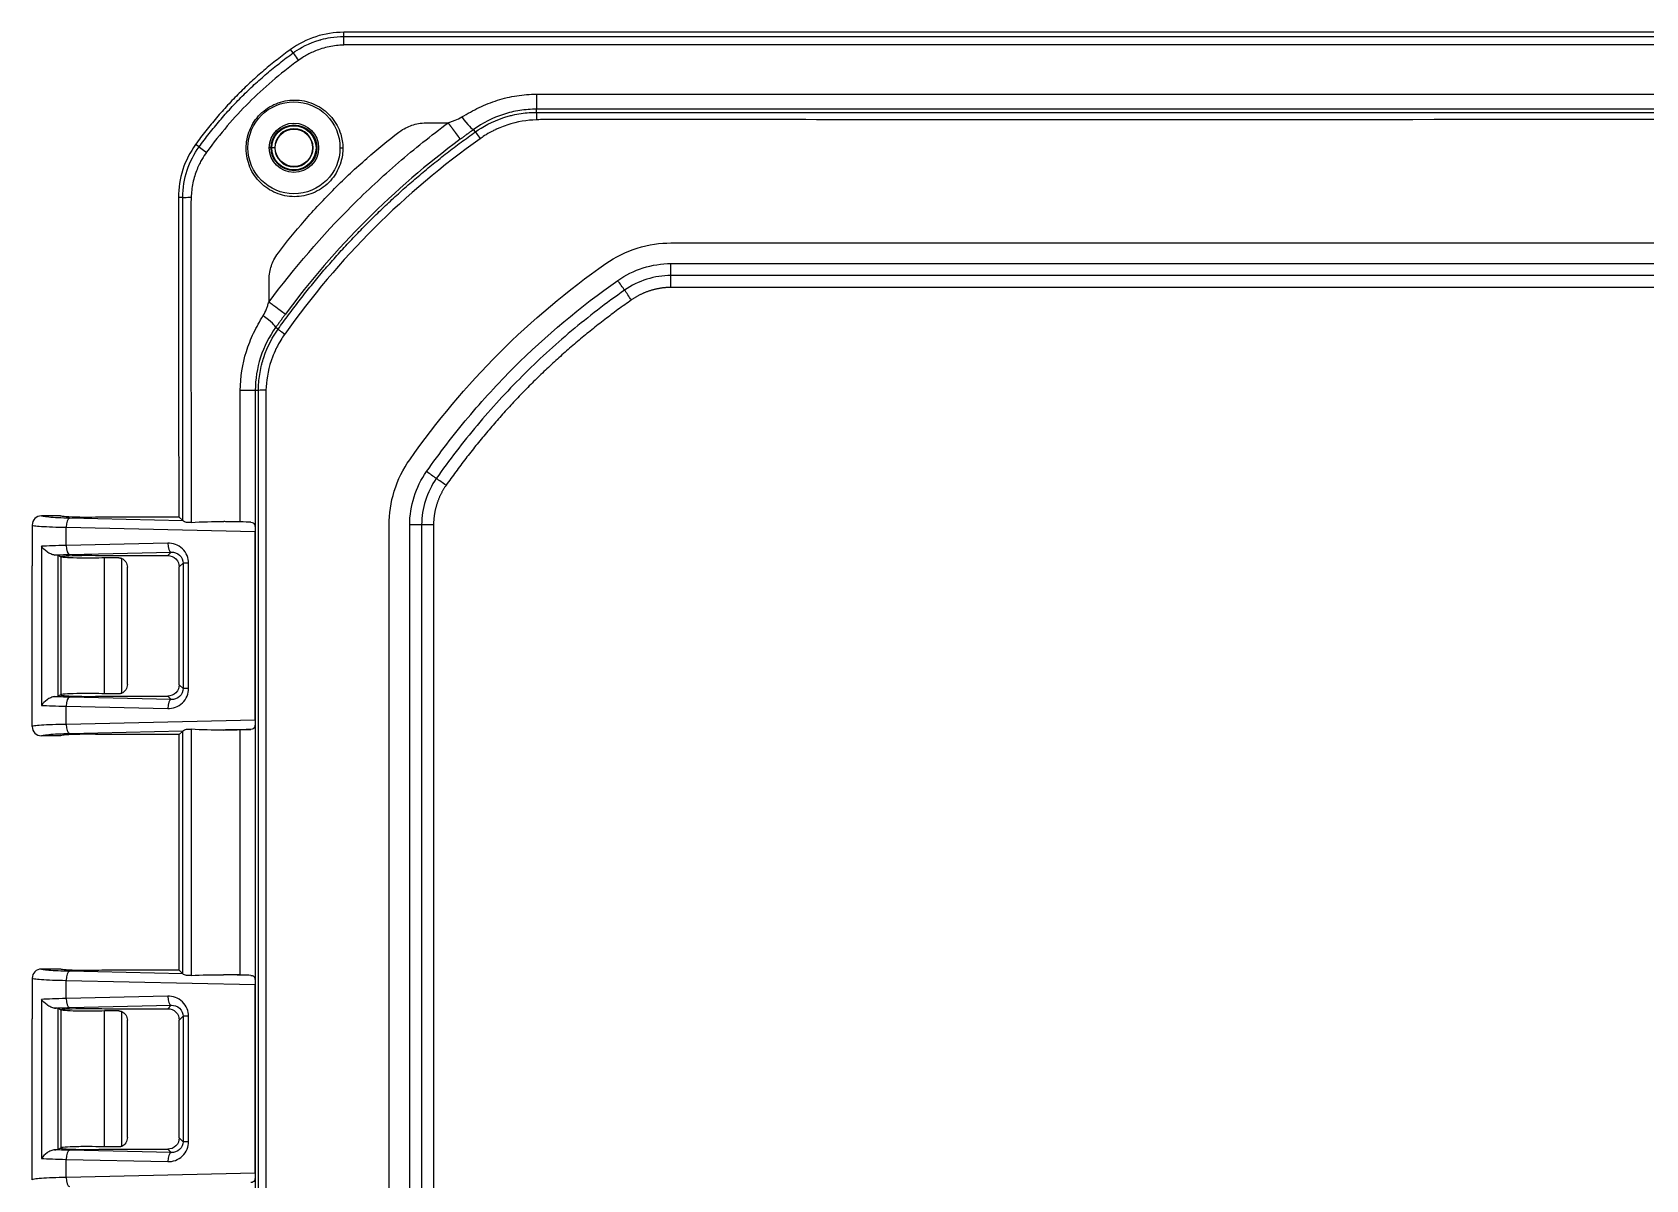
# Model space of a CAD drawing. Header units: millimetres. Extents: x 8 to 411, y -151 to 287.
# Drawn here: x 7.8 to 188.7, y 158.5 to 287.2 of the extents above; entities that cross this region are included whole.
import ezdxf

# ---------------------------------------------------------------- set-up
doc = ezdxf.new("R2010")
doc.units = ezdxf.units.MM
doc.layers.add('ProjItem', color=7, linetype='CONTINUOUS')

msp = doc.modelspace()

# ---------------------------------------------------------------- linework, layer by layer
at = {"layer": 'ProjItem'}
for p, q in [((392.776, 287.174), (42.7406, 287.174)), ((42.7406, 286.689), (42.7406, 287.174)), ((37.0653, 284.855), (36.7837, 285.244)), ((52.0129, 277.014), (54.4502, 277.014)), ((64.3744, 278.195), (64.3744, 278.554)), ((57.5023, 276.003), (57.3103, 276.273)), ((26.529, 274.319), (26.1398, 274.6)), ((24.2103, 268.643), (24.2103, 239.676)), ((24.6948, 268.643), (24.2103, 268.643)), ((79.4374, 263.553), (217.758, 263.553)), ((79.4374, 261.24), (356.079, 261.24)), ((34.3703, 256.934), (34.3703, 259.371)), ((356.079, 259.902), (79.4374, 259.902)), ((356.079, 258.564), (79.4374, 258.564)), ((35.3812, 253.882), (35.1112, 254.074)), ((33.1886, 247.01), (32.8298, 247.01)), ((24.2103, 239.676), (24.2968, 239.531)), ((24.2968, 232.818), (24.2968, 239.531)), ((7.82732, 231.927), (7.82732, 227.355)), ((11.0023, 232.945), (8.84359, 232.945)), ((11.6188, 231.676), (32.8243, 231.204)), ((11.6188, 229.641), (11.6188, 231.676)), ((24.712, 232.408), (12.0158, 232.691)), ((24.2968, 232.818), (15.9125, 232.818)), ((24.6948, 232.42), (24.2968, 232.818)), ((32.3273, 232.239), (29.3134, 232.306)), ((47.8313, 68.2256), (47.8313, 231.947)), ((50.1442, 68.2256), (50.1442, 231.947)), ((51.4822, 231.947), (51.4822, 68.2256)), ((52.8202, 231.947), (52.8202, 68.2256)), ((23.0126, 229.895), (11.6188, 229.641)), ((8.87275, 229.541), (8.87275, 211.71)), ((10.9907, 228.373), (10.7302, 228.529)), ((10.7302, 212.723), (10.7302, 228.529)), ((10.9907, 228.373), (11.0023, 228.373)), ((11.0139, 228.359), (10.9907, 228.373)), ((11.0139, 228.359), (11.0139, 212.893)), ((12.0158, 228.627), (23.4096, 228.88)), ((15.9125, 228.499), (23.0286, 228.499)), ((15.9125, 213.005), (15.9125, 228.246)), ((17.5268, 228.246), (15.9125, 228.246)), ((17.8515, 213.058), (17.8515, 228.193)), ((23.4096, 228.88), (23.0286, 228.499)), ((7.82732, 213.896), (7.82732, 227.355)), ((18.4865, 214.051), (18.4865, 227.2)), ((24.2968, 227.231), (24.7298, 227.664)), ((24.2968, 214.02), (24.2968, 227.231)), ((24.7298, 227.664), (24.7298, 213.587)), ((25.3474, 213.587), (25.3474, 227.664)), ((7.82732, 209.324), (7.82732, 213.896)), ((24.2968, 214.02), (24.7298, 213.587)), ((10.9907, 212.879), (10.7302, 212.723)), ((11.0139, 212.893), (10.9907, 212.879)), ((10.9907, 212.879), (11.0023, 212.879)), ((23.4096, 212.371), (12.0158, 212.625)), ((17.5268, 213.005), (15.9125, 213.005)), ((15.9125, 212.752), (23.0286, 212.752)), ((23.0286, 212.752), (23.4096, 212.371)), ((11.6188, 211.61), (23.0126, 211.357)), ((11.6188, 209.575), (11.6188, 211.61)), ((32.8248, 210.047), (11.6188, 209.575)), ((11.0023, 208.307), (8.84359, 208.307)), ((12.0158, 208.561), (24.7121, 208.843)), ((24.2968, 208.433), (15.9125, 208.433)), ((24.6948, 208.831), (24.2968, 208.433)), ((24.2968, 182.018), (24.2968, 208.433)), ((29.2506, 208.944), (32.3426, 209.013)), ((7.82732, 181.127), (7.82732, 176.555)), ((11.0023, 182.145), (8.84359, 182.145)), ((24.7121, 181.608), (12.0158, 181.891)), ((24.2968, 182.018), (15.9125, 182.018)), ((24.6948, 181.62), (24.2968, 182.018)), ((32.3438, 181.438), (29.2479, 181.507)), ((11.6188, 180.876), (32.8248, 180.404)), ((11.6188, 178.841), (11.6188, 180.876)), ((23.0126, 179.095), (11.6188, 178.841)), ((8.87275, 178.741), (8.87275, 160.91)), ((10.9907, 177.573), (10.7302, 177.729)), ((10.7302, 161.923), (10.7302, 177.729)), ((10.9907, 177.573), (11.0023, 177.573)), ((11.0139, 177.559), (10.9907, 177.573)), ((11.0139, 177.559), (11.0139, 162.093)), ((12.0158, 177.827), (23.4096, 178.08)), ((15.9125, 177.699), (23.0286, 177.699)), ((15.9125, 162.205), (15.9125, 177.446)), ((17.5268, 177.446), (15.9125, 177.446)), ((17.8515, 162.258), (17.8515, 177.393)), ((23.4096, 178.08), (23.0286, 177.699)), ((7.82732, 163.096), (7.82732, 176.555)), ((18.4865, 163.251), (18.4865, 176.4)), ((24.2968, 176.431), (24.7298, 176.864)), ((24.2968, 163.22), (24.2968, 176.431)), ((24.7298, 176.864), (24.7298, 162.787)), ((25.3474, 162.787), (25.3474, 176.864)), ((7.82732, 158.524), (7.82732, 163.096)), ((24.2968, 163.22), (24.7298, 162.787)), ((10.9907, 162.079), (10.7302, 161.923)), ((11.0139, 162.093), (10.9907, 162.079)), ((10.9907, 162.079), (11.0023, 162.079)), ((23.4096, 161.571), (12.0158, 161.825)), ((17.5268, 162.205), (15.9125, 162.205)), ((15.9125, 161.952), (23.0286, 161.952)), ((23.0286, 161.952), (23.4096, 161.571)), ((11.6188, 160.81), (23.0126, 160.557)), ((11.6188, 158.775), (11.6188, 160.81)), ((32.8246, 159.247), (11.6188, 158.775))]:
    msp.add_line(p, q, dxfattribs=at)
for radius in [5.15874, 2.76698, 2.56698, 2.4765, 2.0955]:
    msp.add_circle((37.1643, 274.22), radius, dxfattribs=at)
for centre, radius, start, end in [((42.7406, 277.014), 10.16, 90, 125.895), ((37.1643, 274.22), 2.14421, 0, 180), ((34.3703, 268.643), 10.16, 144.105, 180), ((37.1643, 274.22), 2.14421, 180, 0)]:
    msp.add_arc(centre, radius, start, end, dxfattribs=at)
for centre, major_axis, ratio, start_param, end_param in [((64.3744, 280.839), (-0.0001, 2.286), 0.00129019, 1.83901, 3.10669), ((55.9857, 278.134), (-1.33322, 1.85696), 0.119669, 1.73422, 3.10643), ((33.2498, 255.398), (-1.85697, 1.33322), 0.119602, -3.10643, -1.73416), ((30.5452, 247.01), (2.286, -0.00011), 0.00132786, 0.0349066, 1.30254), ((12.0158, 231.676), (-0.0226, -1.01575), 0.390649, 3.19848, 4.72108), ((23.4096, 229.895), (0.0226, -1.01575), 0.390649, 4.7037, 6.2263), ((12.0158, 229.641), (0.0226, -1.01575), 0.390649, 4.7037, 6.2263), ((12.0158, 211.61), (-0.0226, -1.01575), 0.390649, 3.19848, 4.72108), ((23.4096, 211.357), (-0.0226, -1.01575), 0.390649, 3.19848, 4.72108), ((12.0158, 209.575), (0.0226, -1.01575), 0.390649, 4.7037, 6.2263), ((12.0158, 180.876), (-0.0226, -1.01575), 0.390649, 3.19848, 4.72108), ((23.4096, 179.095), (0.0226, -1.01575), 0.390649, 4.7037, 6.2263), ((12.0158, 178.841), (0.0226, -1.01575), 0.390649, 4.7037, 6.2263), ((12.0158, 160.81), (-0.0226, -1.01575), 0.390649, 3.19848, 4.72108), ((23.4096, 160.557), (-0.0226, -1.01575), 0.390649, 3.19848, 4.72108), ((12.0158, 158.775), (0.0226, -1.01575), 0.390649, 4.7037, 6.2263)]:
    msp.add_ellipse(centre, major_axis=major_axis, ratio=ratio, start_param=start_param, end_param=end_param, dxfattribs=at)
for points, degree, knots in [([(37.0653, 284.855), (37.5913, 285.232), (38.416, 285.764), (39.6319, 286.179), (39.7837, 286.231), (39.9415, 286.28), (40.1052, 286.326), (40.1258, 286.332), (40.1464, 286.337), (40.1669, 286.343), (40.1858, 286.348), (40.2022, 286.353), (40.2161, 286.357), (40.5616, 286.449), (40.9068, 286.522), (41.2519, 286.576), (41.7542, 286.653), (42.2505, 286.69), (42.7406, 286.689)], 3, [0, 0, 0, 0, 0.5, 0.5, 0.5, 0.5625, 0.5625, 0.5625, 0.570312, 0.570312, 0.570312, 0.578125, 0.578125, 0.578125, 0.75, 0.75, 0.75, 1, 1, 1, 1]), ([(42.7406, 286.689), (42.7339, 286.681), (42.7261, 286.639), (42.7206, 286.463), (42.715, 286.293), (42.7121, 286.001), (42.7102, 285.739)], 3, [0, 0, 0, 0, 0.5, 0.5, 0.5, 1, 1, 1, 1]), ([(37.6667, 284.021), (36.6006, 283.247), (35.6317, 282.479), (34.7159, 281.694), (33.8, 280.909), (32.9382, 280.109), (32.1067, 279.277), (31.2753, 278.446), (30.4751, 277.584), (29.6902, 276.668), (28.9053, 275.752), (28.1366, 274.783), (27.3626, 273.717)], 3, [0, 0, 0, 0, 0.25, 0.25, 0.25, 0.5, 0.5, 0.5, 0.75, 0.75, 0.75, 1, 1, 1, 1]), ([(37.0653, 284.855), (37.0704, 284.847), (37.0968, 284.81), (37.2086, 284.655), (37.317, 284.505), (37.5039, 284.246), (37.6667, 284.021)], 3, [0, 0, 0, 0, 0.5, 0.5, 0.5, 1, 1, 1, 1]), ([(42.7102, 285.739), (42.2039, 285.725), (41.6496, 285.663), (41.1002, 285.548), (40.5493, 285.433), (40.0308, 285.267), (39.5904, 285.091), (39.1494, 284.912), (38.7736, 284.73), (38.4628, 284.547), (38.1492, 284.367), (37.8994, 284.191), (37.6667, 284.021)], 3, [0, 0, 0, 0, 0.25, 0.25, 0.25, 0.5, 0.5, 0.5, 0.75, 0.75, 0.75, 1, 1, 1, 1]), ([(217.758, 285.766), (188.611, 285.765), (159.464, 285.757), (130.249, 285.759), (119.391, 285.76), (104.818, 285.758), (86.4951, 285.759), (82.6279, 285.759), (78.8989, 285.76), (75.3079, 285.76), (73.1547, 285.76), (71.0512, 285.761), (68.9974, 285.761), (68.9885, 285.761), (68.9759, 285.761), (68.9595, 285.761), (66.0804, 285.762), (63.4383, 285.762), (61.0332, 285.763), (54.9962, 285.766), (50.456, 285.769), (47.4126, 285.773), (45.8912, 285.774), (44.7448, 285.776), (43.9735, 285.778), (43.7821, 285.779), (43.6113, 285.779), (43.4613, 285.777), (43.3091, 285.775), (43.1777, 285.77), (43.0672, 285.764), (42.8476, 285.752), (42.7223, 285.739), (42.7102, 285.739)], 3, [0, 0, 0, 0, 0.5, 0.5, 0.5, 0.75, 0.75, 0.75, 0.8125, 0.8125, 0.8125, 0.849976, 0.849976, 0.849976, 0.850098, 0.850098, 0.850098, 0.875, 0.875, 0.875, 0.9375, 0.9375, 0.9375, 0.96875, 0.96875, 0.96875, 0.976562, 0.976562, 0.976562, 0.984375, 0.984375, 0.984375, 1, 1, 1, 1]), ([(31.8364, 273.598), (31.7995, 273.954), (31.7973, 274.308), (31.8301, 274.66), (31.8626, 275.014), (31.9301, 275.363), (32.0327, 275.709), (32.1346, 276.051), (32.2689, 276.38), (32.4357, 276.695), (32.6042, 277.013), (32.8019, 277.311), (33.029, 277.589), (33.2543, 277.865), (33.5059, 278.117), (33.7837, 278.346), (34.0627, 278.574), (34.3595, 278.773), (34.6743, 278.94), (34.9887, 279.108), (35.3186, 279.244), (35.664, 279.348), (36.0064, 279.451), (36.3542, 279.519), (36.7074, 279.552), (37.0635, 279.586), (37.4187, 279.585), (37.7731, 279.549), (38.1246, 279.513), (38.4699, 279.443), (38.809, 279.34), (39.4911, 279.13), (40.1132, 278.796), (40.6618, 278.347), (40.9351, 278.123), (41.1831, 277.875), (41.4058, 277.605), (41.6302, 277.333), (41.8267, 277.041), (41.9953, 276.73), (42.1625, 276.42), (42.2982, 276.097), (42.4025, 275.761), (42.5569, 275.262), (42.6395, 274.738), (42.6449, 274.22)], 3, [0, 0, 0, 0, 0.00106753, 0.00106753, 0.00106753, 0.00213506, 0.00213506, 0.00213506, 0.00320259, 0.00320259, 0.00320259, 0.00427012, 0.00427012, 0.00427012, 0.00533765, 0.00533765, 0.00533765, 0.00640518, 0.00640518, 0.00640518, 0.0074727, 0.0074727, 0.0074727, 0.00854023, 0.00854023, 0.00854023, 0.00960776, 0.00960776, 0.00960776, 0.0106753, 0.0106753, 0.0106753, 0.0128104, 0.0128104, 0.0128104, 0.0138779, 0.0138779, 0.0138779, 0.0149454, 0.0149454, 0.0149454, 0.0160129, 0.0160129, 0.0160129, 0.017588, 0.017588, 0.017588, 0.017588]), ([(55.9833, 277.675), (56.6245, 278.047), (57.2621, 278.421), (57.9267, 278.737), (58.5892, 279.057), (59.2736, 279.329), (59.9796, 279.553), (60.6875, 279.777), (61.418, 279.948), (62.1495, 280.061), (62.8823, 280.175), (63.623, 280.232), (64.3715, 280.233)], 3, [0, 0, 0, 0, 0.00223592, 0.00223592, 0.00223592, 0.00447185, 0.00447185, 0.00447185, 0.00670777, 0.00670777, 0.00670777, 0.00894369, 0.00894369, 0.00894369, 0.00894369]), ([(34.3703, 256.934), (37.1987, 260.752), (40.3055, 264.364), (43.6659, 267.723), (45.3474, 269.404), (47.0879, 271.02), (48.8875, 272.569), (50.6857, 274.117), (52.5399, 275.599), (54.4502, 277.014)], 3, [0, 0, 0, 0, 0.014251, 0.014251, 0.014251, 0.0213764, 0.0213764, 0.0213764, 0.0285019, 0.0285019, 0.0285019, 0.0285019]), ([(48.9255, 275.968), (49.24, 276.207), (49.4724, 276.338), (49.7093, 276.46), (49.9417, 276.578), (50.1718, 276.675), (50.3995, 276.751), (50.6269, 276.827), (50.867, 276.888), (51.1198, 276.934), (51.3779, 276.979), (51.6423, 277.013), (52.0129, 277.014)], 3, [0.554175, 0.554175, 0.554175, 0.554175, 0.557132, 0.557132, 0.557132, 0.560089, 0.560089, 0.560089, 0.563047, 0.563047, 0.563047, 0.566004, 0.566004, 0.566004, 0.566004]), ([(54.4502, 277.014), (54.5084, 277.054), (54.5773, 277.075), (54.6423, 277.098), (54.7087, 277.12), (54.7752, 277.142), (54.8416, 277.164), (54.9748, 277.206), (55.1063, 277.253), (55.2361, 277.305), (55.4943, 277.411), (55.7434, 277.534), (55.9833, 277.675)], 3, [-0.00000006, -0.00000006, -0.00000006, -0.00000006, 0.000209529, 0.000209529, 0.000209529, 0.000419119, 0.000419119, 0.000419119, 0.000838298, 0.000838298, 0.000838298, 0.00167666, 0.00167666, 0.00167666, 0.00167666]), ([(54.4502, 277.014), (54.5247, 276.913), (54.5992, 276.812), (54.7474, 276.612), (54.89, 276.42), (54.9592, 276.327), (55.0284, 276.233), (55.0941, 276.145), (55.1598, 276.056), (55.2212, 275.973), (55.2827, 275.89), (55.3391, 275.814), (55.3955, 275.738), (55.4463, 275.669), (55.497, 275.601), (55.5415, 275.541), (55.5859, 275.481), (55.6236, 275.43), (55.6612, 275.379), (55.6916, 275.338), (55.7219, 275.297), (55.7446, 275.267), (55.7673, 275.236), (55.7821, 275.216), (55.7969, 275.196), (55.8036, 275.187), (55.8102, 275.178)], 2, [4.71239, 4.71239, 4.71239, 4.8221, 4.8221, 5.04151, 5.04151, 5.15121, 5.15121, 5.26092, 5.26092, 5.37063, 5.37063, 5.48033, 5.48033, 5.59004, 5.59004, 5.69975, 5.69975, 5.80945, 5.80945, 5.91916, 5.91916, 6.02887, 6.02887, 6.13857, 6.13857, 6.24828, 6.24828, 6.24828]), ([(64.3744, 278.554), (63.7373, 278.554), (63.1073, 278.504), (62.4845, 278.405), (61.863, 278.307), (61.2419, 278.158), (60.643, 277.963), (59.4479, 277.573), (58.337, 277.01), (57.3103, 276.273)], 3, [0, 0, 0, 0, 0.00189378, 0.00189378, 0.00189378, 0.00378755, 0.00378755, 0.00378755, 0.0075751, 0.0075751, 0.0075751, 0.0075751]), ([(57.5023, 276.003), (58.3193, 276.583), (59.3707, 277.178), (60.6854, 277.609), (60.8496, 277.663), (61.0177, 277.713), (61.1898, 277.761), (61.3611, 277.809), (61.5166, 277.849), (61.6786, 277.886), (61.9991, 277.961), (62.3133, 278.021), (62.6212, 278.066), (63.2379, 278.155), (63.8222, 278.198), (64.3744, 278.195)], 3, [0, 0, 0, 0, 0.5, 0.5, 0.5, 0.5625, 0.5625, 0.5625, 0.625, 0.625, 0.625, 0.75, 0.75, 0.75, 1, 1, 1, 1]), ([(64.3423, 277.355), (63.3501, 277.324), (62.2329, 277.169), (61.0238, 276.766), (60.7611, 276.679), (60.5004, 276.58), (60.2415, 276.472), (60.112, 276.418), (59.983, 276.361), (59.8545, 276.301), (59.8304, 276.29), (59.8063, 276.278), (59.7822, 276.267), (59.7731, 276.263), (59.7622, 276.258), (59.7495, 276.252), (59.6108, 276.185), (59.4802, 276.12), (59.3576, 276.055), (58.7039, 275.712), (58.2738, 275.409), (58.0425, 275.244)], 3, [0, 0, 0, 0, 0.5, 0.5, 0.5, 0.625, 0.625, 0.625, 0.6875, 0.6875, 0.6875, 0.699219, 0.699219, 0.699219, 0.703125, 0.703125, 0.703125, 0.75, 0.75, 0.75, 1, 1, 1, 1]), ([(64.3744, 278.195), (64.3676, 278.191), (64.3597, 278.16), (64.354, 278.005), (64.3482, 277.856), (64.3448, 277.593), (64.3423, 277.355)], 3, [0, 0, 0, 0, 0.5, 0.5, 0.5, 1, 1, 1, 1]), ([(217.758, 277.384), (192.185, 277.382), (166.61, 277.373), (141.066, 277.374), (131.483, 277.374), (118.694, 277.372), (102.72, 277.374), (96.6394, 277.375), (90.2484, 277.376), (83.5476, 277.378), (77.1443, 277.381), (72.342, 277.383), (69.1408, 277.386), (67.5398, 277.387), (66.3384, 277.388), (65.5366, 277.388), (65.1341, 277.39), (64.8346, 277.385), (64.6382, 277.373), (64.4419, 277.362), (64.3433, 277.356), (64.3423, 277.355)], 3, [0, 0, 0, 0, 0.5, 0.5, 0.5, 0.75, 0.75, 0.75, 0.875, 0.875, 0.875, 0.9375, 0.9375, 0.9375, 0.96875, 0.96875, 0.96875, 0.984375, 0.984375, 0.984375, 1, 1, 1, 1]), ([(35.4161, 262.458), (36.3111, 263.628), (37.2941, 264.837), (38.3544, 266.051), (39.4139, 267.264), (40.5496, 268.481), (41.7265, 269.657), (42.903, 270.834), (44.1195, 271.97), (45.3328, 273.029), (46.5465, 274.09), (47.7556, 275.073), (48.9255, 275.968)], 3, [0.510569, 0.510569, 0.510569, 0.510569, 0.52147, 0.52147, 0.52147, 0.532372, 0.532372, 0.532372, 0.543273, 0.543273, 0.543273, 0.554175, 0.554175, 0.554175, 0.554175]), ([(58.0425, 275.244), (53.8394, 272.259), (49.8441, 268.898), (46.1659, 265.218), (42.4859, 261.54), (39.1247, 257.545), (36.1398, 253.341)], 3, [0, 0, 0, 0, 0.5, 0.5, 0.5, 1, 1, 1, 1]), ([(55.8102, 275.178), (52.0821, 272.416), (48.5644, 269.391), (45.2813, 266.108), (42.0005, 262.828), (38.9674, 259.302), (36.206, 255.574)], 3, [0, 0, 0, 0, 0.0138985, 0.0138985, 0.0138985, 0.0277971, 0.0277971, 0.0277971, 0.0277971]), ([(57.5023, 276.003), (57.5048, 275.999), (57.5256, 275.97), (57.6256, 275.83), (57.7225, 275.694), (57.8929, 275.454), (58.0425, 275.244)], 3, [0, 0, 0, 0, 0.5, 0.5, 0.5, 1, 1, 1, 1]), ([(24.6948, 268.643), (24.6934, 269.714), (24.8714, 270.754), (25.1913, 271.712), (25.5111, 272.671), (25.9721, 273.549), (26.529, 274.319)], 3, [0, 0, 0, 0, 0.5, 0.5, 0.5, 1, 1, 1, 1]), ([(27.3626, 273.717), (27.1943, 273.486), (27.0192, 273.237), (26.839, 272.925), (26.6562, 272.615), (26.475, 272.24), (26.2954, 271.799), (26.1187, 271.358), (25.9524, 270.839), (25.837, 270.287), (25.7207, 269.736), (25.6585, 269.18), (25.6453, 268.674)], 3, [0, 0, 0, 0, 0.25, 0.25, 0.25, 0.5, 0.5, 0.5, 0.75, 0.75, 0.75, 1, 1, 1, 1]), ([(26.529, 274.319), (26.5365, 274.314), (26.5739, 274.287), (26.7288, 274.175), (26.8791, 274.067), (27.1375, 273.88), (27.3626, 273.717)], 3, [0, 0, 0, 0, 0.5, 0.5, 0.5, 1, 1, 1, 1]), ([(42.6449, 274.22), (42.6516, 273.683), (42.5744, 273.13), (42.42, 272.615), (42.3185, 272.274), (42.1835, 271.944), (42.0149, 271.625), (41.8465, 271.307), (41.6496, 271.011), (41.4241, 270.735), (41.1968, 270.457), (40.9442, 270.203), (40.6664, 269.974), (40.3908, 269.747), (40.0952, 269.549), (39.7797, 269.38), (39.1424, 269.039), (38.457, 268.833), (37.7443, 268.764), (37.3878, 268.73), (37.0341, 268.73), (36.6831, 268.766), (36.3296, 268.802), (35.9828, 268.872), (35.6429, 268.975), (35.3055, 269.079), (34.9817, 269.213), (34.6714, 269.379), (34.3591, 269.547), (34.0665, 269.742), (33.7936, 269.966), (33.5227, 270.188), (33.2746, 270.435), (33.0492, 270.707), (32.8236, 270.981), (32.6272, 271.272), (32.4601, 271.581), (32.1263, 272.198), (31.9095, 272.89), (31.8364, 273.598)], 3, [0.017588, 0.017588, 0.017588, 0.017588, 0.0192155, 0.0192155, 0.0192155, 0.0202831, 0.0202831, 0.0202831, 0.0213506, 0.0213506, 0.0213506, 0.0224181, 0.0224181, 0.0224181, 0.0234856, 0.0234856, 0.0234856, 0.0256207, 0.0256207, 0.0256207, 0.0266882, 0.0266882, 0.0266882, 0.0277558, 0.0277558, 0.0277558, 0.0288233, 0.0288233, 0.0288233, 0.0298908, 0.0298908, 0.0298908, 0.0309583, 0.0309583, 0.0309583, 0.0320259, 0.0320259, 0.0320259, 0.0341609, 0.0341609, 0.0341609, 0.0341609]), ([(24.6948, 268.643), (24.7033, 268.65), (24.745, 268.658), (24.9205, 268.663), (25.0907, 268.669), (25.3829, 268.672), (25.6453, 268.674)], 3, [0, 0, 0, 0, 0.5, 0.5, 0.5, 1, 1, 1, 1]), ([(25.6453, 268.674), (25.6463, 268.658), (25.6091, 268.339), (25.6055, 267.825), (25.6052, 267.698), (25.6054, 267.557), (25.6061, 267.403), (25.6071, 266.937), (25.6081, 266.334), (25.6091, 265.596), (25.6119, 263.626), (25.6145, 260.688), (25.6171, 256.783), (25.6196, 252.877), (25.6216, 248.006), (25.6229, 242.169), (25.6231, 241.474), (25.6232, 240.765), (25.6234, 240.042), (25.6234, 240.028), (25.6234, 240.017), (25.6234, 240.01), (25.6238, 237.47), (25.6242, 234.875), (25.6245, 232.224)], 3, [0, 0, 0, 0, 0.0228879, 0.0228879, 0.0228879, 0.0286099, 0.0286099, 0.0286099, 0.0457758, 0.0457758, 0.0457758, 0.0915516, 0.0915516, 0.0915516, 0.137327, 0.137327, 0.137327, 0.142781, 0.142781, 0.142781, 0.142871, 0.142871, 0.142871, 0.183103, 0.183103, 0.183103, 0.183103]), ([(34.3703, 259.371), (34.3711, 259.743), (34.4051, 260.007), (34.4504, 260.265), (34.4961, 260.518), (34.5572, 260.758), (34.6337, 260.985), (34.7097, 261.213), (34.8065, 261.443), (34.9241, 261.675), (35.0457, 261.912), (35.1767, 262.144), (35.4161, 262.458)], 3, [0.498739, 0.498739, 0.498739, 0.498739, 0.501697, 0.501697, 0.501697, 0.504654, 0.504654, 0.504654, 0.507611, 0.507611, 0.507611, 0.510569, 0.510569, 0.510569, 0.510569]), ([(72.137, 261.245), (73.1692, 261.973), (74.3892, 262.581), (75.6598, 262.974), (76.9303, 263.372), (78.2378, 263.555), (79.4374, 263.553)], 3, [0, 0, 0, 0, 0.5, 0.5, 0.5, 1, 1, 1, 1]), ([(73.4665, 259.352), (74.3418, 259.965), (75.2867, 260.432), (76.3014, 260.752), (77.3215, 261.074), (78.3697, 261.24), (79.4374, 261.24)], 3, [0, 0, 0, 0, 0.0031612, 0.0031612, 0.0031612, 0.0063224, 0.0063224, 0.0063224, 0.0063224]), ([(52.0318, 237.917), (53.4957, 240.002), (55.0452, 242.019), (56.6802, 243.969), (58.3167, 245.919), (60.0396, 247.799), (61.8312, 249.589), (65.4182, 253.171), (69.2966, 256.425), (73.4665, 259.352)], 3, [0, 0, 0, 0, 0.00762989, 0.00762989, 0.00762989, 0.0152598, 0.0152598, 0.0152598, 0.0305196, 0.0305196, 0.0305196, 0.0305196]), ([(79.4374, 259.902), (78.5064, 259.9), (77.5993, 259.76), (76.7158, 259.479), (75.8289, 259.199), (74.9961, 258.791), (74.2357, 258.257)], 3, [0, 0, 0, 0, 0.00275388, 0.00275388, 0.00275388, 0.00550776, 0.00550776, 0.00550776, 0.00550776]), ([(33.7091, 255.401), (33.8494, 255.641), (33.9727, 255.89), (34.0789, 256.148), (34.1303, 256.278), (34.1773, 256.409), (34.22, 256.542), (34.2418, 256.609), (34.2637, 256.675), (34.2855, 256.742), (34.3091, 256.807), (34.3299, 256.876), (34.3703, 256.934)], 3, [0, 0, 0, 0, 0.0008362, 0.0008362, 0.0008362, 0.0012543, 0.0012543, 0.0012543, 0.00146335, 0.00146335, 0.00146335, 0.0016724, 0.0016724, 0.0016724, 0.0016724]), ([(34.3703, 256.934), (34.4709, 256.859), (34.5714, 256.785), (34.7715, 256.637), (34.964, 256.494), (35.0574, 256.425), (35.1507, 256.356), (35.2394, 256.29), (35.3281, 256.224), (35.411, 256.163), (35.4939, 256.101), (35.5701, 256.045), (35.6463, 255.988), (35.7147, 255.938), (35.7832, 255.887), (35.8432, 255.842), (35.9032, 255.798), (35.954, 255.76), (36.0048, 255.723), (36.0458, 255.692), (36.0867, 255.662), (36.1174, 255.639), (36.148, 255.617), (36.168, 255.602), (36.1879, 255.587), (36.1969, 255.58), (36.206, 255.574)], 2, [4.71239, 4.71239, 4.71239, 4.8221, 4.8221, 5.04151, 5.04151, 5.15121, 5.15121, 5.26092, 5.26092, 5.37063, 5.37063, 5.48033, 5.48033, 5.59004, 5.59004, 5.69975, 5.69975, 5.80945, 5.80945, 5.91916, 5.91916, 6.02887, 6.02887, 6.13857, 6.13857, 6.24828, 6.24828, 6.24828]), ([(74.2357, 258.257), (72.1832, 256.816), (70.1988, 255.292), (68.2825, 253.685), (66.3689, 252.08), (64.5294, 250.395), (62.7641, 248.63), (60.9998, 246.866), (59.3055, 245.017), (57.697, 243.099), (56.0897, 241.182), (54.5662, 239.198), (53.1267, 237.148)], 3, [0, 0, 0, 0, 0.00751321, 0.00751321, 0.00751321, 0.0150264, 0.0150264, 0.0150264, 0.0225396, 0.0225396, 0.0225396, 0.0300528, 0.0300528, 0.0300528, 0.0300528]), ([(79.4374, 258.564), (78.2578, 258.563), (77.1139, 258.202), (75.9701, 257.84), (75.0048, 257.162)], 2, [0, 0, 0, 0.5, 0.5, 1, 1, 1]), ([(31.1511, 247.012), (31.1532, 248.511), (31.3782, 249.969), (31.826, 251.389), (32.051, 252.101), (32.3242, 252.79), (32.6454, 253.455), (32.9626, 254.122), (33.337, 254.76), (33.7091, 255.401)], 3, [0, 0, 0, 0, 0.00443192, 0.00443192, 0.00443192, 0.00664788, 0.00664788, 0.00664788, 0.00886384, 0.00886384, 0.00886384, 0.00886384]), ([(35.1112, 254.074), (34.3759, 253.05), (33.8102, 251.938), (33.4173, 250.729), (33.0265, 249.525), (32.8306, 248.285), (32.8298, 247.01)], 3, [0.000000000003, 0.000000000003, 0.000000000003, 0.000000000003, 0.00378412, 0.00378412, 0.00378412, 0.00756825, 0.00756825, 0.00756825, 0.00756825]), ([(33.1886, 247.01), (33.1867, 247.589), (33.2314, 248.184), (33.3227, 248.796), (33.3688, 249.101), (33.4282, 249.409), (33.5006, 249.719), (33.5181, 249.793), (33.5376, 249.873), (33.5591, 249.957), (33.6263, 250.218), (33.7001, 250.471), (33.7805, 250.715), (34.2094, 252.017), (34.7998, 253.064), (35.3812, 253.882)], 3, [0, 0, 0, 0, 0.25, 0.25, 0.25, 0.375, 0.375, 0.375, 0.40625, 0.40625, 0.40625, 0.5, 0.5, 0.5, 1, 1, 1, 1]), ([(36.1398, 253.341), (35.9713, 253.104), (35.6603, 252.663), (35.3103, 251.991), (35.2665, 251.907), (35.2223, 251.819), (35.1776, 251.728), (35.172, 251.716), (35.1664, 251.705), (35.1608, 251.693), (35.1559, 251.683), (35.1518, 251.675), (35.1485, 251.668), (35.0027, 251.365), (34.8713, 251.057), (34.7542, 250.745), (34.7049, 250.613), (34.658, 250.481), (34.6136, 250.348), (34.2203, 249.169), (34.0595, 248.058), (34.0292, 247.042)], 3, [0, 0, 0, 0, 0.25, 0.25, 0.25, 0.28125, 0.28125, 0.28125, 0.285156, 0.285156, 0.285156, 0.289063, 0.289063, 0.289063, 0.4375, 0.4375, 0.4375, 0.5, 0.5, 0.5, 1, 1, 1, 1]), ([(35.3812, 253.882), (35.3845, 253.879), (35.4136, 253.858), (35.5541, 253.758), (35.6902, 253.661), (35.9296, 253.491), (36.1398, 253.341)], 3, [0, 0, 0, 0, 0.5, 0.5, 0.5, 1, 1, 1, 1]), ([(34.0292, 247.042), (33.7908, 247.039), (33.5283, 247.036), (33.3788, 247.03), (33.2243, 247.024), (33.1928, 247.016), (33.1886, 247.01)], 3, [0, 0, 0, 0, 0.5, 0.5, 0.5, 1, 1, 1, 1]), ([(34.0292, 247.042), (34.0276, 247.041), (34.0207, 246.926), (34.0084, 246.696), (33.9957, 246.467), (33.9931, 246.114), (33.9956, 245.647), (33.9964, 244.713), (33.9974, 243.313), (33.9987, 241.448), (34.0014, 237.717), (34.004, 232.122), (34.0065, 224.661), (34.0086, 217.631), (34.0102, 210.182), (34.0112, 202.313), (34.0129, 189.258), (34.0129, 174.36), (34.0113, 157.618), (34.0086, 127.84), (33.9983, 98.0311), (34.0001, 68.2256)], 3, [0, 0, 0, 0, 0.015625, 0.015625, 0.015625, 0.03125, 0.03125, 0.03125, 0.0625, 0.0625, 0.0625, 0.125, 0.125, 0.125, 0.25, 0.25, 0.25, 0.5, 0.5, 0.5, 1, 1, 1, 1]), ([(47.8313, 231.947), (47.829, 233.155), (48.0135, 234.463), (48.4114, 235.731), (48.8052, 236.999), (49.4109, 238.215), (50.1392, 239.247)], 3, [0, 0, 0, 0, 0.5, 0.5, 0.5, 1, 1, 1, 1]), ([(50.1442, 231.947), (50.1455, 233.015), (50.3069, 234.056), (50.6283, 235.07), (50.951, 236.09), (51.4183, 237.044), (52.0318, 237.917)], 3, [0, 0, 0, 0, 0.00316086, 0.00316086, 0.00316086, 0.00632171, 0.00632171, 0.00632171, 0.00632171]), ([(53.1267, 237.148), (52.5926, 236.386), (52.1863, 235.562), (51.9076, 234.679), (51.6273, 233.792), (51.4822, 232.876), (51.4822, 231.947)], 3, [0, 0, 0, 0, 0.00275389, 0.00275389, 0.00275389, 0.00550777, 0.00550777, 0.00550777, 0.00550777]), ([(54.2215, 236.379), (53.5433, 235.413), (53.1818, 234.27), (52.8204, 233.127), (52.8202, 231.947)], 2, [0, 0, 0, 0.5, 0.5, 1, 1, 1]), ([(7.82732, 231.927), (7.82511, 231.902), (7.90934, 231.876), (8.08003, 231.85), (8.25375, 231.824), (8.51409, 231.8), (8.86105, 231.777), (9.54779, 231.731), (10.564, 231.695), (11.6188, 231.676)], 3, [1.5708, 1.5708, 1.5708, 1.5708, 1.86314, 1.86314, 1.86314, 2.15548, 2.15548, 2.15548, 2.74017, 2.74017, 2.74017, 2.74017]), ([(8.84359, 232.945), (8.57621, 232.946), (8.31263, 232.835), (8.12505, 232.647), (7.93763, 232.459), (7.82732, 232.196), (7.82732, 231.927)], 3, [0, 0, 0, 0, 0.000794215, 0.000794215, 0.000794215, 0.00158843, 0.00158843, 0.00158843, 0.00158843]), ([(12.0158, 232.691), (11.1264, 232.71), (10.2691, 232.746), (9.69366, 232.792), (9.11033, 232.839), (8.82829, 232.894), (8.84359, 232.945)], 3, [3.54302, 3.54302, 3.54302, 3.54302, 4.13281, 4.13281, 4.13281, 4.7226, 4.7226, 4.7226, 4.7226]), ([(15.9125, 232.818), (15.5538, 232.804), (15.0699, 232.791), (14.4968, 232.787), (13.9276, 232.782), (13.2746, 232.786), (12.706, 232.801), (12.1347, 232.816), (11.6688, 232.84), (11.3906, 232.867), (11.1074, 232.893), (11.0013, 232.921), (11.0023, 232.945)], 3, [2.48433, 2.48433, 2.48433, 2.48433, 3.04134, 3.04134, 3.04134, 3.59836, 3.59836, 3.59836, 4.15537, 4.15537, 4.15537, 4.71239, 4.71239, 4.71239, 4.71239]), ([(25.6245, 232.224), (25.3974, 232.206), (25.1616, 232.201), (24.9892, 232.257), (24.817, 232.311), (24.7386, 232.398), (24.712, 232.408)], 3, [0, 0, 0, 0, 0.000712026, 0.000712026, 0.000712026, 0.00142405, 0.00142405, 0.00142405, 0.00142405]), ([(32.3273, 232.239), (32.528, 232.226), (32.673, 232.177), (32.7454, 232.004), (32.7806, 231.918), (32.8027, 231.804), (32.8117, 231.664), (32.8211, 231.523), (32.8253, 231.37), (32.8243, 231.204)], 3, [0, 0, 0, 0, 0.000956257, 0.000956257, 0.000956257, 0.00143439, 0.00143439, 0.00143439, 0.00191251, 0.00191251, 0.00191251, 0.00191251]), ([(25.3474, 227.664), (25.3477, 227.933), (25.2976, 228.222), (25.1835, 228.501), (25.0704, 228.78), (24.8923, 229.046), (24.6639, 229.263), (24.4363, 229.481), (24.1602, 229.649), (23.8726, 229.754), (23.5849, 229.859), (23.2878, 229.901), (23.0126, 229.895)], 3, [3.03484, 3.03484, 3.03484, 3.03484, 3.42686, 3.42686, 3.42686, 3.81887, 3.81887, 3.81887, 4.21089, 4.21089, 4.21089, 4.6029, 4.6029, 4.6029, 4.6029]), ([(10.3319, 228.566), (10.2001, 228.572), (10.0493, 228.615), (9.90148, 228.68), (9.75252, 228.746), (9.6118, 228.827), (9.47933, 228.923), (9.2189, 229.108), (9.00848, 229.327), (8.87275, 229.541)], 3, [0, 0, 0, 0, 0.000488056, 0.000488056, 0.000488056, 0.000976112, 0.000976112, 0.000976112, 0.00195222, 0.00195222, 0.00195222, 0.00195222]), ([(11.0023, 228.373), (11.0013, 228.396), (11.1074, 228.424), (11.3906, 228.451), (11.6688, 228.477), (12.1347, 228.501), (12.706, 228.516), (13.2746, 228.531), (13.9276, 228.535), (14.4968, 228.531), (15.0699, 228.526), (15.5538, 228.514), (15.9125, 228.499)], 3, [4.71239, 4.71239, 4.71239, 4.71239, 5.2694, 5.2694, 5.2694, 5.82642, 5.82642, 5.82642, 6.38343, 6.38343, 6.38343, 6.94045, 6.94045, 6.94045, 6.94045]), ([(15.9125, 228.246), (15.5616, 228.232), (15.0943, 228.22), (14.5458, 228.215), (14.0007, 228.21), (13.379, 228.213), (12.8266, 228.226), (12.2722, 228.239), (11.804, 228.261), (11.5029, 228.285), (11.1973, 228.309), (11.0517, 228.335), (11.0139, 228.359)], 3, [2.48433, 2.48433, 2.48433, 2.48433, 3.01953, 3.01953, 3.01953, 3.55473, 3.55473, 3.55473, 4.08992, 4.08992, 4.08992, 4.62512, 4.62512, 4.62512, 4.62512]), ([(17.8515, 228.193), (18.0237, 228.123), (18.195, 227.984), (18.3114, 227.8), (18.4294, 227.618), (18.4877, 227.397), (18.4865, 227.2)], 3, [4.97913, 4.97913, 4.97913, 4.97913, 5.60013, 5.60013, 5.60013, 6.22113, 6.22113, 6.22113, 6.22113]), ([(23.0286, 228.499), (23.3264, 228.503), (23.6778, 228.38), (23.9256, 228.128), (24.1777, 227.88), (24.3009, 227.529), (24.2968, 227.231)], 3, [2.35756, 2.35756, 2.35756, 2.35756, 3.14159, 3.14159, 3.14159, 3.92562, 3.92562, 3.92562, 3.92562]), ([(23.4096, 228.88), (23.7203, 228.897), (24.0866, 228.789), (24.3445, 228.547), (24.6069, 228.309), (24.7347, 227.962), (24.7298, 227.664)], 3, [1.68029, 1.68029, 1.68029, 1.68029, 2.46431, 2.46431, 2.46431, 3.24834, 3.24834, 3.24834, 3.24834]), ([(25.3474, 227.664), (25.1734, 227.664), (25.0212, 227.664), (24.9121, 227.664), (24.8041, 227.664), (24.7403, 227.664), (24.7298, 227.664)], 3, [1.97222, 1.97222, 1.97222, 1.97222, 2.53073, 2.53073, 2.53073, 3.08923, 3.08923, 3.08923, 3.08923]), ([(18.4865, 214.051), (18.4877, 213.854), (18.4294, 213.633), (18.3114, 213.451), (18.195, 213.267), (18.0237, 213.129), (17.8515, 213.058)], 3, [0.0620551, 0.0620551, 0.0620551, 0.0620551, 0.683054, 0.683054, 0.683054, 1.30405, 1.30405, 1.30405, 1.30405]), ([(23.0126, 211.357), (23.2878, 211.35), (23.5849, 211.392), (23.8726, 211.498), (24.1602, 211.602), (24.4363, 211.77), (24.6639, 211.988), (24.8923, 212.206), (25.0704, 212.472), (25.1835, 212.75), (25.2976, 213.029), (25.3477, 213.318), (25.3474, 213.587)], 3, [1.68029, 1.68029, 1.68029, 1.68029, 2.0723, 2.0723, 2.0723, 2.46431, 2.46431, 2.46431, 2.85633, 2.85633, 2.85633, 3.24834, 3.24834, 3.24834, 3.24834]), ([(24.2968, 214.02), (24.3009, 213.723), (24.1777, 213.371), (23.9256, 213.123), (23.6778, 212.871), (23.3264, 212.748), (23.0286, 212.752)], 3, [2.35756, 2.35756, 2.35756, 2.35756, 3.14159, 3.14159, 3.14159, 3.92562, 3.92562, 3.92562, 3.92562]), ([(24.7298, 213.587), (24.7347, 213.289), (24.6069, 212.942), (24.3445, 212.705), (24.0866, 212.463), (23.7203, 212.354), (23.4096, 212.371)], 3, [3.03484, 3.03484, 3.03484, 3.03484, 3.81887, 3.81887, 3.81887, 4.6029, 4.6029, 4.6029, 4.6029]), ([(25.3474, 213.587), (25.1734, 213.587), (25.0212, 213.587), (24.9121, 213.587), (24.8041, 213.587), (24.7403, 213.587), (24.7298, 213.587)], 3, [1.97222, 1.97222, 1.97222, 1.97222, 2.53073, 2.53073, 2.53073, 3.08923, 3.08923, 3.08923, 3.08923]), ([(10.3319, 212.685), (10.2001, 212.68), (10.0493, 212.636), (9.90148, 212.571), (9.75252, 212.505), (9.6118, 212.424), (9.47933, 212.329), (9.2189, 212.143), (9.00848, 211.924), (8.87275, 211.71)], 3, [0, 0, 0, 0, 0.000488056, 0.000488056, 0.000488056, 0.000976112, 0.000976112, 0.000976112, 0.00195222, 0.00195222, 0.00195222, 0.00195222]), ([(11.0023, 212.879), (11.0013, 212.855), (11.1074, 212.827), (11.3906, 212.801), (11.6688, 212.774), (12.1347, 212.75), (12.706, 212.735), (13.2746, 212.72), (13.9276, 212.716), (14.4968, 212.721), (15.0699, 212.725), (15.5538, 212.738), (15.9125, 212.752)], 3, [1.5708, 1.5708, 1.5708, 1.5708, 2.12781, 2.12781, 2.12781, 2.68483, 2.68483, 2.68483, 3.24184, 3.24184, 3.24184, 3.79886, 3.79886, 3.79886, 3.79886]), ([(15.9125, 213.005), (15.5616, 213.019), (15.0943, 213.031), (14.5458, 213.036), (14.0007, 213.041), (13.379, 213.038), (12.8266, 213.025), (12.2722, 213.012), (11.804, 212.991), (11.5029, 212.966), (11.1973, 212.942), (11.0517, 212.916), (11.0139, 212.893)], 3, [5.62592, 5.62592, 5.62592, 5.62592, 6.16112, 6.16112, 6.16112, 6.69632, 6.69632, 6.69632, 7.23152, 7.23152, 7.23152, 7.76672, 7.76672, 7.76672, 7.76672]), ([(32.8248, 210.047), (32.8246, 209.887), (32.8227, 209.729), (32.8132, 209.591), (32.8049, 209.451), (32.7838, 209.338), (32.7498, 209.25), (32.6794, 209.075), (32.5403, 209.026), (32.3426, 209.013)], 3, [0, 0, 0, 0, 0.000475705, 0.000475705, 0.000475705, 0.000951409, 0.000951409, 0.000951409, 0.00190282, 0.00190282, 0.00190282, 0.00190282]), ([(11.6188, 209.575), (10.564, 209.556), (9.54779, 209.521), (8.86105, 209.475), (8.51409, 209.451), (8.25375, 209.427), (8.08003, 209.401), (7.90934, 209.375), (7.82511, 209.349), (7.82732, 209.324)], 3, [0.401426, 0.401426, 0.401426, 0.401426, 0.986111, 0.986111, 0.986111, 1.27845, 1.27845, 1.27845, 1.5708, 1.5708, 1.5708, 1.5708]), ([(7.82732, 209.324), (7.82611, 209.057), (7.9361, 208.793), (8.12454, 208.605), (8.31185, 208.417), (8.57503, 208.307), (8.84359, 208.307)], 3, [0, 0, 0, 0, 0.000794216, 0.000794216, 0.000794216, 0.00158843, 0.00158843, 0.00158843, 0.00158843]), ([(8.84359, 208.307), (8.82829, 208.357), (9.11033, 208.413), (9.69366, 208.459), (10.2691, 208.505), (11.1264, 208.541), (12.0158, 208.561)], 3, [4.70218, 4.70218, 4.70218, 4.70218, 5.29197, 5.29197, 5.29197, 5.88176, 5.88176, 5.88176, 5.88176]), ([(15.9125, 208.433), (15.5538, 208.448), (15.0699, 208.46), (14.4968, 208.465), (13.9276, 208.469), (13.2746, 208.465), (12.706, 208.45), (12.1347, 208.435), (11.6688, 208.411), (11.3906, 208.385), (11.1074, 208.358), (11.0013, 208.33), (11.0023, 208.307)], 3, [5.62592, 5.62592, 5.62592, 5.62592, 6.18294, 6.18294, 6.18294, 6.73995, 6.73995, 6.73995, 7.29697, 7.29697, 7.29697, 7.85398, 7.85398, 7.85398, 7.85398]), ([(24.7121, 208.843), (24.7389, 208.853), (24.8154, 208.939), (24.9886, 208.993), (25.1615, 209.05), (25.3984, 209.045), (25.6265, 209.026)], 3, [0, 0, 0, 0, 0.000709824, 0.000709824, 0.000709824, 0.00141965, 0.00141965, 0.00141965, 0.00141965]), ([(7.82732, 181.127), (7.82511, 181.102), (7.90934, 181.076), (8.08003, 181.05), (8.25375, 181.024), (8.51409, 181), (8.86105, 180.977), (9.54779, 180.931), (10.564, 180.895), (11.6188, 180.876)], 3, [1.5708, 1.5708, 1.5708, 1.5708, 1.86314, 1.86314, 1.86314, 2.15548, 2.15548, 2.15548, 2.74017, 2.74017, 2.74017, 2.74017]), ([(8.84359, 182.145), (8.57621, 182.146), (8.31263, 182.035), (8.12505, 181.847), (7.93763, 181.659), (7.82732, 181.396), (7.82732, 181.127)], 3, [0, 0, 0, 0, 0.000794215, 0.000794215, 0.000794215, 0.00158843, 0.00158843, 0.00158843, 0.00158843]), ([(12.0158, 181.891), (11.1264, 181.91), (10.2691, 181.946), (9.69366, 181.992), (9.11033, 182.039), (8.82829, 182.094), (8.84359, 182.145)], 3, [3.54302, 3.54302, 3.54302, 3.54302, 4.13281, 4.13281, 4.13281, 4.7226, 4.7226, 4.7226, 4.7226]), ([(15.9125, 182.018), (15.5538, 182.004), (15.0699, 181.991), (14.4968, 181.987), (13.9276, 181.982), (13.2746, 181.986), (12.706, 182.001), (12.1347, 182.016), (11.6688, 182.04), (11.3906, 182.067), (11.1074, 182.093), (11.0013, 182.121), (11.0023, 182.145)], 3, [2.48433, 2.48433, 2.48433, 2.48433, 3.04134, 3.04134, 3.04134, 3.59836, 3.59836, 3.59836, 4.15537, 4.15537, 4.15537, 4.71239, 4.71239, 4.71239, 4.71239]), ([(25.6265, 181.425), (25.3991, 181.407), (25.1631, 181.401), (24.9902, 181.457), (24.8176, 181.511), (24.7389, 181.598), (24.7121, 181.608)], 3, [0, 0, 0, 0, 0.00071239, 0.00071239, 0.00071239, 0.00142478, 0.00142478, 0.00142478, 0.00142478]), ([(32.3438, 181.438), (32.5403, 181.426), (32.6809, 181.375), (32.7503, 181.201), (32.7839, 181.115), (32.8049, 181.002), (32.8132, 180.861), (32.8219, 180.721), (32.8258, 180.569), (32.8248, 180.404)], 3, [0, 0, 0, 0, 0.000950141, 0.000950141, 0.000950141, 0.00142521, 0.00142521, 0.00142521, 0.00190028, 0.00190028, 0.00190028, 0.00190028]), ([(25.3474, 176.864), (25.3477, 177.133), (25.2976, 177.422), (25.1835, 177.701), (25.0704, 177.98), (24.8923, 178.246), (24.6639, 178.463), (24.4363, 178.681), (24.1602, 178.849), (23.8726, 178.954), (23.5849, 179.059), (23.2878, 179.101), (23.0126, 179.095)], 3, [3.03484, 3.03484, 3.03484, 3.03484, 3.42686, 3.42686, 3.42686, 3.81887, 3.81887, 3.81887, 4.21089, 4.21089, 4.21089, 4.6029, 4.6029, 4.6029, 4.6029]), ([(10.3319, 177.766), (10.2001, 177.772), (10.0493, 177.815), (9.90148, 177.88), (9.75252, 177.946), (9.6118, 178.027), (9.47933, 178.123), (9.2189, 178.308), (9.00848, 178.527), (8.87275, 178.741)], 3, [0, 0, 0, 0, 0.000488056, 0.000488056, 0.000488056, 0.000976112, 0.000976112, 0.000976112, 0.00195222, 0.00195222, 0.00195222, 0.00195222]), ([(11.0023, 177.573), (11.0013, 177.596), (11.1074, 177.624), (11.3906, 177.651), (11.6688, 177.677), (12.1347, 177.701), (12.706, 177.716), (13.2746, 177.731), (13.9276, 177.735), (14.4968, 177.731), (15.0699, 177.726), (15.5538, 177.714), (15.9125, 177.699)], 3, [4.71239, 4.71239, 4.71239, 4.71239, 5.2694, 5.2694, 5.2694, 5.82642, 5.82642, 5.82642, 6.38343, 6.38343, 6.38343, 6.94045, 6.94045, 6.94045, 6.94045]), ([(15.9125, 177.446), (15.5616, 177.432), (15.0943, 177.42), (14.5458, 177.415), (14.0007, 177.41), (13.379, 177.413), (12.8266, 177.426), (12.2722, 177.439), (11.804, 177.461), (11.5029, 177.485), (11.1973, 177.509), (11.0517, 177.535), (11.0139, 177.559)], 3, [2.48433, 2.48433, 2.48433, 2.48433, 3.01953, 3.01953, 3.01953, 3.55473, 3.55473, 3.55473, 4.08992, 4.08992, 4.08992, 4.62512, 4.62512, 4.62512, 4.62512]), ([(17.8515, 177.393), (18.0237, 177.323), (18.195, 177.184), (18.3114, 177), (18.4294, 176.818), (18.4877, 176.597), (18.4865, 176.4)], 3, [4.97913, 4.97913, 4.97913, 4.97913, 5.60013, 5.60013, 5.60013, 6.22113, 6.22113, 6.22113, 6.22113]), ([(23.0286, 177.699), (23.3264, 177.703), (23.6778, 177.58), (23.9256, 177.328), (24.1777, 177.08), (24.3009, 176.729), (24.2968, 176.431)], 3, [2.35756, 2.35756, 2.35756, 2.35756, 3.14159, 3.14159, 3.14159, 3.92562, 3.92562, 3.92562, 3.92562]), ([(23.4096, 178.08), (23.7203, 178.097), (24.0866, 177.989), (24.3445, 177.747), (24.6069, 177.509), (24.7347, 177.162), (24.7298, 176.864)], 3, [1.68029, 1.68029, 1.68029, 1.68029, 2.46431, 2.46431, 2.46431, 3.24834, 3.24834, 3.24834, 3.24834]), ([(25.3474, 176.864), (25.1734, 176.864), (25.0212, 176.864), (24.9121, 176.864), (24.8041, 176.864), (24.7403, 176.864), (24.7298, 176.864)], 3, [1.97222, 1.97222, 1.97222, 1.97222, 2.53073, 2.53073, 2.53073, 3.08923, 3.08923, 3.08923, 3.08923]), ([(18.4865, 163.251), (18.4877, 163.054), (18.4294, 162.833), (18.3114, 162.651), (18.195, 162.467), (18.0237, 162.329), (17.8515, 162.258)], 3, [0.0620551, 0.0620551, 0.0620551, 0.0620551, 0.683054, 0.683054, 0.683054, 1.30405, 1.30405, 1.30405, 1.30405]), ([(24.2968, 163.22), (24.3009, 162.923), (24.1777, 162.571), (23.9256, 162.323), (23.6778, 162.071), (23.3264, 161.948), (23.0286, 161.952)], 3, [2.35756, 2.35756, 2.35756, 2.35756, 3.14159, 3.14159, 3.14159, 3.92562, 3.92562, 3.92562, 3.92562]), ([(10.3319, 161.885), (10.2001, 161.88), (10.0493, 161.836), (9.90148, 161.771), (9.75252, 161.705), (9.6118, 161.624), (9.47933, 161.529), (9.2189, 161.343), (9.00848, 161.124), (8.87275, 160.91)], 3, [0, 0, 0, 0, 0.000488056, 0.000488056, 0.000488056, 0.000976112, 0.000976112, 0.000976112, 0.00195222, 0.00195222, 0.00195222, 0.00195222]), ([(11.0023, 162.079), (11.0013, 162.055), (11.1074, 162.027), (11.3906, 162.001), (11.6688, 161.974), (12.1347, 161.95), (12.706, 161.935), (13.2746, 161.92), (13.9276, 161.916), (14.4968, 161.921), (15.0699, 161.925), (15.5538, 161.938), (15.9125, 161.952)], 3, [1.5708, 1.5708, 1.5708, 1.5708, 2.12781, 2.12781, 2.12781, 2.68483, 2.68483, 2.68483, 3.24184, 3.24184, 3.24184, 3.79886, 3.79886, 3.79886, 3.79886]), ([(15.9125, 162.205), (15.5616, 162.219), (15.0943, 162.231), (14.5458, 162.236), (14.0007, 162.241), (13.379, 162.238), (12.8266, 162.225), (12.2722, 162.212), (11.804, 162.191), (11.5029, 162.166), (11.1973, 162.142), (11.0517, 162.116), (11.0139, 162.093)], 3, [5.62592, 5.62592, 5.62592, 5.62592, 6.16112, 6.16112, 6.16112, 6.69632, 6.69632, 6.69632, 7.23152, 7.23152, 7.23152, 7.76672, 7.76672, 7.76672, 7.76672]), ([(23.0126, 160.557), (23.2878, 160.55), (23.5849, 160.592), (23.8726, 160.698), (24.1602, 160.802), (24.4363, 160.97), (24.6639, 161.188), (24.8923, 161.406), (25.0704, 161.672), (25.1835, 161.95), (25.2976, 162.229), (25.3477, 162.518), (25.3474, 162.787)], 3, [1.68029, 1.68029, 1.68029, 1.68029, 2.0723, 2.0723, 2.0723, 2.46431, 2.46431, 2.46431, 2.85633, 2.85633, 2.85633, 3.24834, 3.24834, 3.24834, 3.24834]), ([(24.7298, 162.787), (24.7347, 162.489), (24.6069, 162.142), (24.3445, 161.905), (24.0866, 161.663), (23.7203, 161.554), (23.4096, 161.571)], 3, [3.03484, 3.03484, 3.03484, 3.03484, 3.81887, 3.81887, 3.81887, 4.6029, 4.6029, 4.6029, 4.6029]), ([(25.3474, 162.787), (25.1734, 162.787), (25.0212, 162.787), (24.9121, 162.787), (24.8041, 162.787), (24.7403, 162.787), (24.7298, 162.787)], 3, [1.97222, 1.97222, 1.97222, 1.97222, 2.53073, 2.53073, 2.53073, 3.08923, 3.08923, 3.08923, 3.08923]), ([(32.8246, 159.247), (32.8244, 159.087), (32.8223, 158.928), (32.8125, 158.789), (32.804, 158.65), (32.7824, 158.536), (32.7477, 158.448), (32.6758, 158.275), (32.5349, 158.226), (32.3352, 158.213)], 3, [0, 0, 0, 0, 0.000477006, 0.000477006, 0.000477006, 0.000954013, 0.000954013, 0.000954013, 0.00190803, 0.00190803, 0.00190803, 0.00190803]), ([(11.6188, 158.775), (10.564, 158.756), (9.54779, 158.721), (8.86105, 158.675), (8.51409, 158.651), (8.25375, 158.627), (8.08003, 158.601), (7.90934, 158.575), (7.82511, 158.549), (7.82732, 158.524)], 3, [0.401426, 0.401426, 0.401426, 0.401426, 0.986111, 0.986111, 0.986111, 1.27845, 1.27845, 1.27845, 1.5708, 1.5708, 1.5708, 1.5708])]:
    msp.add_open_spline(points, degree=degree, knots=knots, dxfattribs=at)
for points, degree in [([(42.7406, 286.689), (217.758, 286.689)], 1), ([(36.7837, 285.244), (30.6089, 280.775), (26.1398, 274.6)], 2), ([(26.529, 274.319), (30.9526, 280.432), (37.0653, 284.855)], 2), ([(64.3715, 280.233), (115.5, 280.251), (166.629, 280.233), (217.758, 280.232)], 3), ([(217.758, 278.553), (141.066, 278.556), (64.3744, 278.554)], 2), ([(64.3744, 278.195), (217.758, 278.195)], 1), ([(35.3812, 253.882), (44.5777, 266.806), (57.5023, 276.003)], 2), ([(57.3103, 276.273), (56.5597, 275.733), (55.8102, 275.178)], 2), ([(34.5973, 274.22), (34.3973, 274.22)], 1), ([(35.0201, 274.22), (34.6878, 274.22)], 1), ([(39.2598, 274.22), (39.3085, 274.22)], 1), ([(42.3231, 274.22), (42.6448, 274.22)], 1), ([(24.6948, 232.42), (24.6948, 268.643)], 1), ([(50.1392, 239.247), (56.1633, 247.832), (63.5523, 255.221), (72.137, 261.245)], 3), ([(79.4374, 259.902), (79.4374, 260.301), (79.4374, 260.77), (79.4374, 261.24)], 3), ([(74.2357, 258.257), (74.0062, 258.584), (73.7366, 258.968), (73.4665, 259.352)], 3), ([(79.4374, 258.564), (79.4374, 259.033), (79.4374, 259.502), (79.4374, 259.902)], 3), ([(75.0048, 257.162), (62.7974, 248.587), (54.2215, 236.379)], 2), ([(75.0048, 257.162), (74.7348, 257.547), (74.4652, 257.931), (74.2357, 258.257)], 3), ([(36.206, 255.574), (35.6506, 254.824), (35.1112, 254.074)], 2), ([(31.1468, 232.279), (31.1511, 247.012)], 1), ([(32.8298, 247.01), (32.8278, 157.617), (32.8304, 68.2253)], 2), ([(33.1889, 68.2256), (33.1886, 247.01)], 1), ([(53.1267, 237.148), (52.8, 237.378), (52.4162, 237.647), (52.0318, 237.917)], 3), ([(54.2215, 236.379), (53.8372, 236.649), (53.4534, 236.919), (53.1267, 237.148)], 3), ([(24.6948, 232.42), (24.6998, 232.414), (24.712, 232.408)], 2), ([(25.6245, 232.224), (26.8526, 232.304), (28.0833, 232.323), (29.3134, 232.306)], 3), ([(31.1468, 232.279), (29.3134, 232.306)], 1), ([(32.3273, 232.239), (32.0276, 232.258), (31.6121, 232.273), (31.1468, 232.279)], 3), ([(51.4822, 231.947), (51.0829, 231.947), (50.6139, 231.947), (50.1442, 231.947)], 3), ([(52.8202, 231.947), (52.3505, 231.947), (51.8815, 231.947), (51.4822, 231.947)], 3), ([(32.8248, 210.047), (32.8243, 231.204)], 1), ([(11.6188, 229.641), (10.521, 229.621), (9.52777, 229.585), (8.87275, 229.541)], 3), ([(10.3319, 228.566), (10.8068, 228.592), (11.3899, 228.613), (12.0158, 228.627)], 3), ([(10.7302, 228.529), (10.7103, 228.543), (10.5541, 228.558), (10.3319, 228.566)], 3), ([(17.5268, 228.246), (17.6936, 228.246), (17.8515, 228.193)], 2), ([(8.87275, 211.71), (9.52777, 211.666), (10.521, 211.63), (11.6188, 211.61)], 3), ([(10.3319, 212.685), (10.5541, 212.693), (10.7103, 212.708), (10.7302, 212.723)], 3), ([(12.0158, 212.625), (11.3899, 212.638), (10.8068, 212.659), (10.3319, 212.685)], 3), ([(17.8515, 213.058), (17.6936, 213.005), (17.5268, 213.005)], 2), ([(24.6948, 208.831), (24.6997, 208.837), (24.7121, 208.843)], 2), ([(24.6948, 181.62), (24.6948, 208.831)], 1), ([(25.6265, 209.026), (25.6271, 196.207), (25.6265, 181.425)], 2), ([(29.2506, 208.944), (28.042, 208.927), (26.8327, 208.946), (25.6265, 209.026)], 3), ([(31.1428, 208.971), (29.2506, 208.944)], 1), ([(31.142, 181.48), (31.1428, 208.971)], 1), ([(32.3426, 209.013), (32.0411, 208.993), (31.6179, 208.978), (31.1428, 208.971)], 3), ([(24.6948, 181.62), (24.6997, 181.614), (24.7121, 181.608)], 2), ([(25.6265, 181.425), (26.8317, 181.505), (28.0401, 181.525), (29.2479, 181.507)], 3), ([(31.142, 181.48), (29.2479, 181.507)], 1), ([(32.3438, 181.438), (32.0421, 181.459), (31.6181, 181.473), (31.142, 181.48)], 3), ([(32.8246, 159.247), (32.8248, 180.404)], 1), ([(11.6188, 178.841), (10.521, 178.821), (9.52777, 178.785), (8.87275, 178.741)], 3), ([(10.3319, 177.766), (10.8068, 177.792), (11.3899, 177.813), (12.0158, 177.827)], 3), ([(10.7302, 177.729), (10.7103, 177.743), (10.5541, 177.758), (10.3319, 177.766)], 3), ([(17.5268, 177.446), (17.6936, 177.446), (17.8515, 177.393)], 2), ([(10.3319, 161.885), (10.5541, 161.893), (10.7103, 161.908), (10.7302, 161.923)], 3), ([(12.0158, 161.825), (11.3899, 161.838), (10.8068, 161.859), (10.3319, 161.885)], 3), ([(17.8515, 162.258), (17.6936, 162.205), (17.5268, 162.205)], 2), ([(8.87275, 160.91), (9.52777, 160.866), (10.521, 160.83), (11.6188, 160.81)], 3)]:
    msp.add_open_spline(points, degree=degree, dxfattribs=at)

doc.saveas('drawing.dxf')
